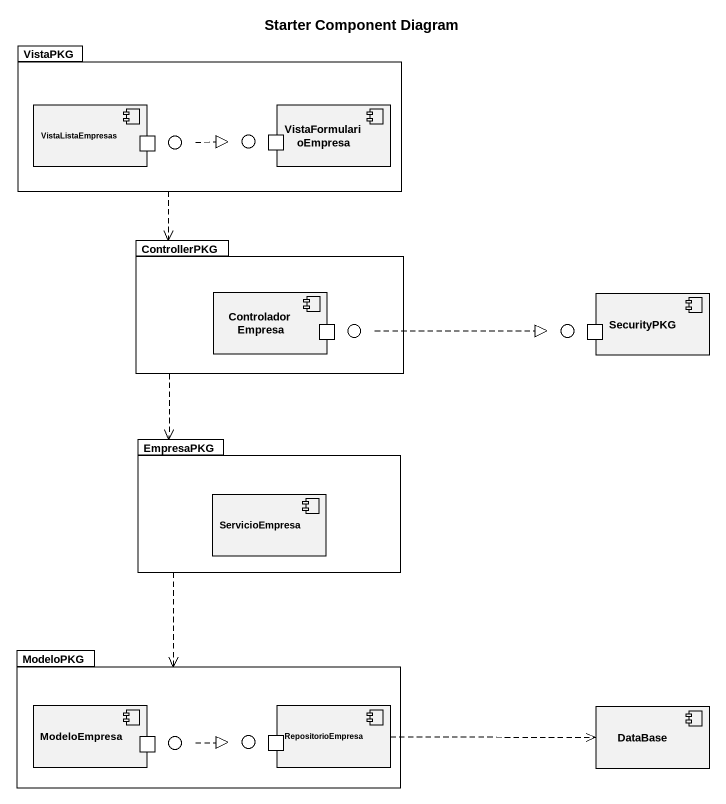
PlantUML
@startuml
title Starter Component Diagram
package VistaPKG {
  component VistaListaEmpresas {
    port " " as port1
  }
  component VistaFormularioEmpresa {
    port " " as port2
  }
}
() " " as lollipop1
() " " as lollipop2
package ControllerPKG {
  component ControladorEmpresa {
    port " " as port3
  }
}
component SecurityPKG {
  port " " as port4
}
() " " as lollipop3
() " " as lollipop4
package EmpresaPKG {
  component ServicioEmpresa
}
package ModeloPKG {
  component ModeloEmpresa {
    port " " as port5
  }
  component RepositorioEmpresa {
    port " " as port6
  }
}
component "DataBase" as DataBase_
() " " as lollipop5
() " " as lollipop6
VistaPKG -- lollipop1
VistaPKG -right- lollipop2
ControllerPKG -right- lollipop3
ModeloPKG -- lollipop5
ModeloPKG -right- lollipop6
VistaPKG ..> ControllerPKG
lollipop1 .right.|> lollipop2
ControllerPKG ..> EmpresaPKG
lollipop3 .right.|> lollipop4
EmpresaPKG ..> ModeloPKG
RepositorioEmpresa .right.> DataBase_
lollipop5 .right.|> lollipop6
@enduml
